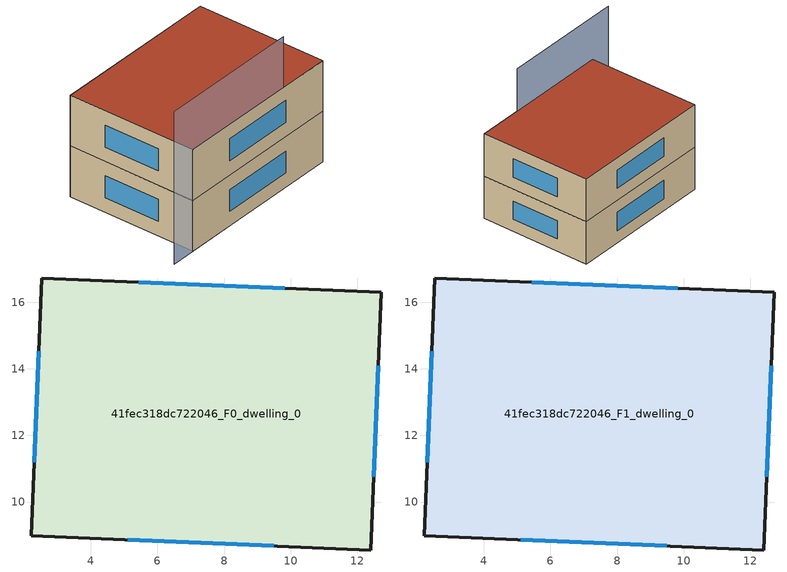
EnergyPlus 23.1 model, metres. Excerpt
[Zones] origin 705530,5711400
41fec318dc722046_F0_dwelling_0
 floor ground (EU_floor_Construction): 12.72,16.29 12.4,8.56 2.21,8.98 2.53,16.72 z0
 wall outside (EU_wall_Construction): 2.53,16.72 2.21,8.98 12.4,8.56 12.72,16.29 2.53,16.72 z0:3
 window (EU_Window_Construction): 2.44,14.52 2.3,11.19 / 9.82,16.41 5.43,16.6 / 12.49,10.76 12.63,14.09 / 5.11,8.86 9.49,8.68 z0.85:2.15
41fec318dc722046_F1_dwelling_0
 floor to 41fec318dc722046_F0_dwelling_0 (EU_floor_Construction): 12.72,16.29 12.4,8.56 2.21,8.98 2.53,16.72 z3
 wall outside (EU_wall_Construction): 2.53,16.72 2.21,8.98 12.4,8.56 12.72,16.29 2.53,16.72 z3:6
 window (EU_Window_Construction): 2.44,14.52 2.3,11.19 / 9.82,16.41 5.43,16.6 / 12.49,10.76 12.63,14.09 / 5.11,8.86 9.49,8.68 z3.85:5.15
 roof outside (EU_roof_Construction): 12.4,8.56 12.72,16.29 2.53,16.72 2.21,8.98 z6
shading: 0.74,9.05 9.3,8.69 z0:9
[Building]
EU S2 Campaign: North Axis=0; Terrain=City; Solar Distribution=FullExterior
[Site:Location]
London: Latitude=51.5; Longitude=-0.5; Time Zone=0; Elevation=25
[SizingPeriod:WeatherFileDays]
AnnualSizingPeriod: Begin Month=1; Begin Day of Month=1; End Month=12; End Day of Month=31; Day of Week for Start Day=Monday; Use Weather File Daylight Saving Period=No; Use Weather File Rain and Snow Indicators=No
[MATERIAL]
EU_InternalMass_Material: Roughness=MediumRough; Thickness=0.1; Conductivity=1; Density=1800; Specific Heat=900; Thermal Absorptance=0.9; Solar Absorptance=0.7; Visible Absorptance=0.7
[MATERIAL:NOMASS] Roughness=MediumRough; Thermal Absorptance=0.9; Solar Absorptance=0.7; Visible Absorptance=0.7
Name | Thermal Resistance
EU_wall_NoMass | 0.71061
EU_roof_NoMass | 2.41608
EU_floor_NoMass | 1.75078
[WINDOWMATERIAL:SIMPLEGLAZINGSYSTEM]
EU_Window_SimpleGlazing: UFactor=2.64892; Solar Heat Gain Coefficient=0.76; Visible Transmittance=0.76
[CONSTRUCTION]
EU_wall_Construction: EU_wall_NoMass
EU_roof_Construction: EU_roof_NoMass
EU_floor_Construction: EU_floor_NoMass
EU_Window_Construction: EU_Window_SimpleGlazing
EU_InternalMass_Construction: EU_InternalMass_Material
[ZONE] Type=1; Multiplier=1; Ceiling Height=autocalculate; Floor Area=autocalculate; Part of Total Floor Area=Yes
Name | Volume
41fec318dc722046_F0_dwelling_0 | 236.895
41fec318dc722046_F1_dwelling_0 | 236.896
[INTERNALMASS] Construction=EU_InternalMass_Construction; Surface Area=78.9653
Name | Zone or ZoneList
41fec318dc722046_F0_dwelling_0_EU_InternalMass | 41fec318dc722046_F0_dwelling_0
41fec318dc722046_F1_dwelling_0_EU_InternalMass | 41fec318dc722046_F1_dwelling_0
[OTHEREQUIPMENT] Fuel Type=Electricity; Design Level Calculation Method=Watts/Area; Power per Zone Floor Area=1; Fraction Latent=0; Fraction Radiant=0; Fraction Lost=0; Carbon Dioxide Generation Rate=0; EndUse Subcategory=EU_Step8_InternalGains
Name | Zone or ZoneList or Space or SpaceList | Schedule
EU_Step8_InternalGain_41fec318dc722046_F0_dwelling_0_f000 | 41fec318dc722046_F0_dwelling_0 | EU_Step8_GainSchedule_41fec318dc722046_F0_dwelling_0_f000
EU_Step8_InternalGain_41fec318dc722046_F1_dwelling_0_f000 | 41fec318dc722046_F1_dwelling_0 | EU_Step8_GainSchedule_41fec318dc722046_F1_dwelling_0_f000
[ZONEVENTILATION:DESIGNFLOWRATE] Schedule=EU_AlwaysOn; Design Flow Rate Calculation Method=AirChanges/Hour; Air Changes per Hour=0.496673; Ventilation Type=Natural; Fan Pressure Rise=0; Fan Total Efficiency=1; Constant Term Coefficient=1; Temperature Term Coefficient=0; Velocity Term Coefficient=0; Velocity Squared Term Coefficient=0; Minimum Indoor Temperature=-100; Maximum Indoor Temperature=100; Delta Temperature=-100; Minimum Outdoor Temperature=-100; Maximum Outdoor Temperature=100; Maximum Wind Speed=40
Name | Zone or ZoneList or Space or SpaceList
EU_ConstantAir_41fec318dc722046_F0_dwelling_0 | 41fec318dc722046_F0_dwelling_0
EU_ConstantAir_41fec318dc722046_F1_dwelling_0 | 41fec318dc722046_F1_dwelling_0
[HVACTEMPLATE:THERMOSTAT] Constant Heating Setpoint=20; Constant Cooling Setpoint=50
EU_HeatOnly_41fec318dc722046_F0_dwelling_0; EU_HeatOnly_41fec318dc722046_F1_dwelling_0
[HVACTEMPLATE:ZONE:IDEALLOADSAIRSYSTEM] System Availability Schedule=EU_AlwaysOn; Maximum Heating Supply Air Temperature=50; Minimum Cooling Supply Air Temperature=13; Maximum Heating Supply Air Humidity Ratio=0.0156; Minimum Cooling Supply Air Humidity Ratio=0.0077; Heating Limit=NoLimit; Cooling Limit=NoLimit; Heating Availability Schedule=EU_AlwaysOn; Cooling Availability Schedule=EU_CoolingOff; Dehumidification Control Type=ConstantSensibleHeatRatio; Cooling Sensible Heat Ratio=0.7; Dehumidification Setpoint=60; Humidification Control Type=None; Humidification Setpoint=30; Outdoor Air Method=None; Outdoor Air Flow Rate per Person=0.00944; Outdoor Air Flow Rate per Zone Floor Area=0; Outdoor Air Flow Rate per Zone=0; Demand Controlled Ventilation Type=None; Outdoor Air Economizer Type=NoEconomizer; Heat Recovery Type=None; Sensible Heat Recovery Effectiveness=0.7; Latent Heat Recovery Effectiveness=0.65
Name | Template Thermostat
41fec318dc722046_F0_dwelling_0 | EU_HeatOnly_41fec318dc722046_F0_dwelling_0
41fec318dc722046_F1_dwelling_0 | EU_HeatOnly_41fec318dc722046_F1_dwelling_0
[SIZING:ZONE] Zone Cooling Design Supply Air Temperature Input Method=SupplyAirTemperature; Zone Cooling Design Supply Air Temperature=13; Zone Heating Design Supply Air Temperature Input Method=SupplyAirTemperature; Zone Heating Design Supply Air Temperature=50; Zone Cooling Design Supply Air Humidity Ratio=0.008; Zone Heating Design Supply Air Humidity Ratio=0.008; Cooling Design Air Flow Method=DesignDay; Cooling Design Air Flow Rate=0; Cooling Minimum Air Flow per Zone Floor Area=0.000762; Cooling Minimum Air Flow=0; Cooling Minimum Air Flow Fraction=0.2; Heating Design Air Flow Method=DesignDay; Heating Design Air Flow Rate=0; Heating Maximum Air Flow per Zone Floor Area=0.002032; Heating Maximum Air Flow=0.141576; Heating Maximum Air Flow Fraction=0.3; Account for Dedicated Outdoor Air System=No; Dedicated Outdoor Air System Control Strategy=NeutralSupplyAir; Dedicated Outdoor Air Low Setpoint Temperature for Design=autosize; Dedicated Outdoor Air High Setpoint Temperature for Design=autosize; Zone Load Sizing Method=Sensible Load Only No Latent Load; Zone Latent Cooling Design Supply Air Humidity Ratio Input Method=HumidityRatioDifference; Zone Cooling Design Supply Air Humidity Ratio Difference=0.005; Zone Latent Heating Design Supply Air Humidity Ratio Input Method=HumidityRatioDifference; Zone Humidification Design Supply Air Humidity Ratio Difference=0.005
41fec318dc722046_F0_dwelling_0; 41fec318dc722046_F1_dwelling_0
[SCHEDULE:CONSTANT]
Name | Hourly Value
EU_AlwaysOn | 1
EU_CoolingOff | 0
[SCHEDULE:FILE] Column Number=1; Rows to Skip at Top=0; Number of Hours of Data=8760; Column Separator=Comma; Interpolate to Timestep=No; Minutes per Item=60; Adjust Schedule for Daylight Savings=Yes
Name | File
EU_Step8_GainSchedule_41fec318dc722046_F0_dwelling_0_f000 | ../../schedules/41fec318dc722046/41fec318dc722046_F0_dwelling_0_f000_gain.csv
EU_Step8_GainSchedule_41fec318dc722046_F1_dwelling_0_f000 | ../../schedules/41fec318dc722046/41fec318dc722046_F1_dwelling_0_f000_gain.csv
